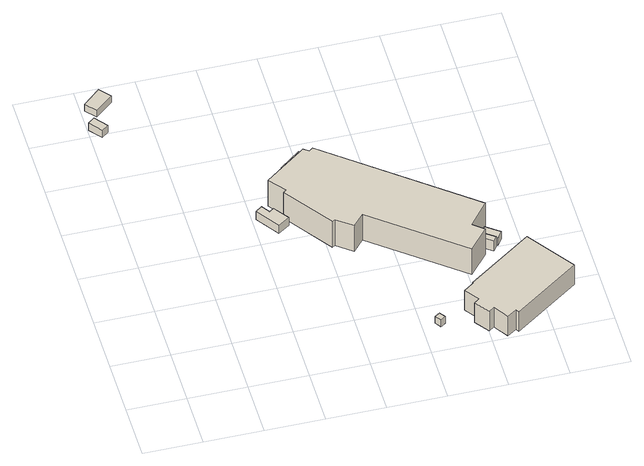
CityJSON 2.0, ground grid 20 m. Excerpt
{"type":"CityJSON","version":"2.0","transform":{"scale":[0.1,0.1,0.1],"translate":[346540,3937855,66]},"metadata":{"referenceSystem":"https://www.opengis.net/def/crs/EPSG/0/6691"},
"CityObjects":{
"building1":{"type":"Building","attributes":{"measuredHeight":3.4,"BuildingIDAttribute.prefecture":"14","BuildingIDAttribute.city":"14151","BuildingDetailAttribute.surveyYear":2015,"BuildingLandSlideRiskAttribute.description":"1","BuildingLandSlideRiskAttribute.areaType":"1"},"geometry":[{"type":"Solid","lod":"1","boundaries":[[[[0,1,2,3]],[[2,4,5,3]],[[1,6,4,2]],[[0,7,6,1]],[[3,5,7,0]],[[4,6,7,5]]]]}]},
"building2":{"type":"Building","attributes":{"BuildingIDAttribute.prefecture":"14","BuildingIDAttribute.city":"14151","BuildingDetailAttribute.surveyYear":2015,"BuildingLandSlideRiskAttribute.description":"1","BuildingLandSlideRiskAttribute.areaType":"1"},"geometry":[{"type":"Solid","lod":"1","boundaries":[[[[8,9,10,11]],[[10,12,13,11]],[[9,14,12,10]],[[8,15,14,9]],[[11,13,15,8]],[[12,14,15,13]]]]}]},
"building3":{"type":"Building","attributes":{"usage":"422","measuredHeight":3.9,"storeysAboveGround":1,"BuildingIDAttribute.prefecture":"14","BuildingIDAttribute.city":"14151","BuildingDetailAttribute.totalFloorArea":39.35,"BuildingDetailAttribute.buildingFootprintArea":39.35,"BuildingDetailAttribute.buildingStructureType":"610","BuildingDetailAttribute.buildingStructureOrgType":"2","BuildingDetailAttribute.orgUsage":"137","BuildingDetailAttribute.surveyYear":2015,"BuildingRiverFloodingRiskAttribute.description":"1","BuildingRiverFloodingRiskAttribute.rankOrg":"2","BuildingRiverFloodingRiskAttribute.depth":2.36,"BuildingRiverFloodingRiskAttribute.adminType":"2","BuildingRiverFloodingRiskAttribute.scale":"1","BuildingRiverFloodingRiskAttribute.duration":5.33,"BuildingLandSlideRiskAttribute.description":"1","BuildingLandSlideRiskAttribute.areaType":"1"},"geometry":[{"type":"Solid","lod":"1","boundaries":[[[[16,17,18,19,20,21]],[[20,22,23,21]],[[19,24,22,20]],[[18,25,24,19]],[[17,26,25,18]],[[16,27,26,17]],[[21,23,27,16]],[[22,24,25,26,27,23]]]]}]},
"building4":{"type":"Building","attributes":{"BuildingIDAttribute.prefecture":"14","BuildingIDAttribute.city":"14151","BuildingDetailAttribute.surveyYear":2015,"BuildingRiverFloodingRiskAttribute.description":"1","BuildingRiverFloodingRiskAttribute.rankOrg":"2","BuildingRiverFloodingRiskAttribute.depth":2.53,"BuildingRiverFloodingRiskAttribute.adminType":"2","BuildingRiverFloodingRiskAttribute.scale":"1","BuildingRiverFloodingRiskAttribute.duration":5.33,"BuildingLandSlideRiskAttribute.description":"1","BuildingLandSlideRiskAttribute.areaType":"1"},"geometry":[{"type":"Solid","lod":"1","boundaries":[[[[28,29,30,31]],[[30,32,33,31]],[[29,34,32,30]],[[28,35,34,29]],[[31,33,35,28]],[[32,34,35,33]]]]}]},
"building5":{"type":"Building","attributes":{"BuildingIDAttribute.prefecture":"14","BuildingIDAttribute.city":"14151","BuildingDetailAttribute.surveyYear":2015,"BuildingRiverFloodingRiskAttribute.description":"1","BuildingRiverFloodingRiskAttribute.rankOrg":"2","BuildingRiverFloodingRiskAttribute.depth":2.82,"BuildingRiverFloodingRiskAttribute.adminType":"2","BuildingRiverFloodingRiskAttribute.scale":"1","BuildingRiverFloodingRiskAttribute.duration":7.25,"BuildingLandSlideRiskAttribute.description":"1","BuildingLandSlideRiskAttribute.areaType":"1"},"geometry":[{"type":"Solid","lod":"1","boundaries":[[[[36,37,38,39]],[[38,40,41,39]],[[37,42,40,38]],[[36,43,42,37]],[[39,41,43,36]],[[40,42,43,41]]]]}]},
"building6":{"type":"Building","attributes":{"BuildingIDAttribute.prefecture":"14","BuildingIDAttribute.city":"14151","BuildingDetailAttribute.surveyYear":2015,"BuildingLandSlideRiskAttribute.description":"1","BuildingLandSlideRiskAttribute.areaType":"1"},"geometry":[{"type":"Solid","lod":"1","boundaries":[[[[44,45,46,47]],[[46,48,49,47]],[[45,50,48,46]],[[44,51,50,45]],[[47,49,51,44]],[[48,50,51,49]]]]}]},
"building7":{"type":"Building","attributes":{"usage":"422","measuredHeight":15,"storeysAboveGround":3,"BuildingIDAttribute.prefecture":"14","BuildingIDAttribute.city":"14151","BuildingDetailAttribute.totalFloorArea":4110.39,"BuildingDetailAttribute.buildingFootprintArea":1370.13,"BuildingDetailAttribute.buildingStructureType":"610","BuildingDetailAttribute.buildingStructureOrgType":"2","BuildingDetailAttribute.orgUsage":"137","BuildingDetailAttribute.surveyYear":2015,"BuildingRiverFloodingRiskAttribute.description":"1","BuildingRiverFloodingRiskAttribute.rankOrg":"2","BuildingRiverFloodingRiskAttribute.depth":2.12,"BuildingRiverFloodingRiskAttribute.adminType":"2","BuildingRiverFloodingRiskAttribute.scale":"1","BuildingRiverFloodingRiskAttribute.duration":4.58,"BuildingLandSlideRiskAttribute.description":"1","BuildingLandSlideRiskAttribute.areaType":"1"},"geometry":[{"type":"Solid","lod":"1","boundaries":[[[[52,53,54,55,56,57,58,59,60,61,62,63,64,65]],[[64,66,67,65]],[[63,68,66,64]],[[62,69,68,63]],[[61,70,69,62]],[[60,71,70,61]],[[59,72,71,60]],[[58,73,72,59]],[[57,74,73,58]],[[56,75,74,57]],[[55,76,75,56]],[[54,77,76,55]],[[53,78,77,54]],[[52,79,78,53]],[[65,67,79,52]],[[66,68,69,70,71,72,73,74,75,76,77,78,79,67]]]]}]},
"building8":{"type":"Building","attributes":{"usage":"422","measuredHeight":4.3,"storeysAboveGround":1,"BuildingIDAttribute.prefecture":"14","BuildingIDAttribute.city":"14151","BuildingDetailAttribute.totalFloorArea":31.83,"BuildingDetailAttribute.buildingFootprintArea":31.83,"BuildingDetailAttribute.buildingStructureType":"610","BuildingDetailAttribute.buildingStructureOrgType":"2","BuildingDetailAttribute.orgUsage":"137","BuildingDetailAttribute.surveyYear":2015,"BuildingLandSlideRiskAttribute.description":"1","BuildingLandSlideRiskAttribute.areaType":"1"},"geometry":[{"type":"Solid","lod":"1","boundaries":[[[[80,81,82,83]],[[82,84,85,83]],[[81,86,84,82]],[[80,87,86,81]],[[83,85,87,80]],[[84,86,87,85]]]]}]},
"building9":{"type":"Building","attributes":{"usage":"422","measuredHeight":12.9,"storeysAboveGround":1,"BuildingIDAttribute.prefecture":"14","BuildingIDAttribute.city":"14151","BuildingDetailAttribute.totalFloorArea":615.26,"BuildingDetailAttribute.buildingFootprintArea":615.26,"BuildingDetailAttribute.buildingStructureType":"610","BuildingDetailAttribute.buildingStructureOrgType":"2","BuildingDetailAttribute.orgUsage":"135","BuildingDetailAttribute.surveyYear":2015,"BuildingRiverFloodingRiskAttribute.description":"1","BuildingRiverFloodingRiskAttribute.rankOrg":"2","BuildingRiverFloodingRiskAttribute.depth":2.83,"BuildingRiverFloodingRiskAttribute.adminType":"2","BuildingRiverFloodingRiskAttribute.scale":"1","BuildingRiverFloodingRiskAttribute.duration":7.17,"BuildingLandSlideRiskAttribute.description":"1","BuildingLandSlideRiskAttribute.areaType":"1"},"geometry":[{"type":"Solid","lod":"1","boundaries":[[[[88,89,90,91,92,93,94,95,96,97,98,99]],[[98,100,101,99]],[[97,102,100,98]],[[96,103,102,97]],[[95,104,103,96]],[[94,105,104,95]],[[93,106,105,94]],[[92,107,106,93]],[[91,108,107,92]],[[90,109,108,91]],[[89,110,109,90]],[[88,111,110,89]],[[99,101,111,88]],[[100,102,103,104,105,106,107,108,109,110,111,101]]]]}]},
"building10":{"type":"Building","attributes":{"measuredHeight":4.7,"BuildingIDAttribute.prefecture":"14","BuildingIDAttribute.city":"14151","BuildingDetailAttribute.surveyYear":2015,"BuildingRiverFloodingRiskAttribute.description":"1","BuildingRiverFloodingRiskAttribute.rankOrg":"2","BuildingRiverFloodingRiskAttribute.depth":2.07,"BuildingRiverFloodingRiskAttribute.adminType":"2","BuildingRiverFloodingRiskAttribute.scale":"1","BuildingRiverFloodingRiskAttribute.duration":6.42,"BuildingLandSlideRiskAttribute.description":"1","BuildingLandSlideRiskAttribute.areaType":"1"},"geometry":[{"type":"Solid","lod":"1","boundaries":[[[[112,113,114,115]],[[114,116,117,115]],[[113,118,116,114]],[[112,119,118,113]],[[115,117,119,112]],[[116,118,119,117]]]]}]},
"building11":{"type":"Building","attributes":{"measuredHeight":3.8,"BuildingIDAttribute.prefecture":"14","BuildingIDAttribute.city":"14151","BuildingDetailAttribute.surveyYear":2015,"BuildingRiverFloodingRiskAttribute.description":"1","BuildingRiverFloodingRiskAttribute.rankOrg":"2","BuildingRiverFloodingRiskAttribute.depth":2.49,"BuildingRiverFloodingRiskAttribute.adminType":"2","BuildingRiverFloodingRiskAttribute.scale":"1","BuildingRiverFloodingRiskAttribute.duration":6.42,"BuildingLandSlideRiskAttribute.description":"1","BuildingLandSlideRiskAttribute.areaType":"1"},"geometry":[{"type":"Solid","lod":"1","boundaries":[[[[120,121,122,123]],[[122,124,125,123]],[[121,126,124,122]],[[120,127,126,121]],[[123,125,127,120]],[[124,126,127,125]]]]}]}
},
"vertices":[
[22,1240,12],[56,1197,12],[34,1180,12],[0,1222,12],[34,1180,45],[0,1222,45],[56,1197,45],[22,1240,45],
[8,1304,17],[68,1356,17],[100,1319,17],[40,1267,17],[100,1319,47],[40,1267,47],[68,1356,47],[8,1304,47],
[412,710,6],[435,726,6],[454,698,6],[470,709,6],[506,657,6],[467,630,6],[506,657,42],[467,630,42],[470,709,42],[454,698,42],[435,726,42],[412,710,42],
[611,933,11],[623,918,11],[550,862,11],[538,877,11],[550,862,41],[538,877,41],[623,918,41],[611,933,41],
[843,123,3],[861,134,3],[874,114,3],[857,102,3],[874,114,33],[857,102,33],[861,134,33],[843,123,33],
[627,910,13],[666,881,13],[649,859,13],[610,888,13],[649,859,43],[610,888,43],[666,881,43],[627,910,43],
[1104,485,5],[1038,404,5],[1074,374,5],[1011,299,5],[714,536,5],[677,494,5],[625,534,5],[615,529,5],[498,694,5],[508,702,5],[464,759,5],[607,865,5],[625,852,5],[638,862,5],[625,852,121],[638,862,121],[607,865,121],[464,759,121],[508,702,121],[498,694,121],[615,529,121],[625,534,121],[677,494,121],[714,536,121],[1011,299,121],[1074,374,121],[1038,404,121],[1104,485,121],
[888,710,5],[873,692,5],[764,778,5],[779,796,5],[764,778,43],[779,796,43],[873,692,43],[888,710,43],
[1090,19,3],[1083,30,3],[1052,9,3],[1018,58,3],[1000,46,3],[965,94,3],[982,107,3],[948,155,3],[984,181,3],[982,183,3],[1200,337,3],[1313,176,3],[1200,337,91],[1313,176,91],[982,183,91],[984,181,91],[948,155,91],[982,107,91],[965,94,91],[1000,46,91],[1018,58,91],[1052,9,91],[1083,30,91],[1090,19,91],
[1070,405,8],[1082,422,8],[1116,397,8],[1104,380,8],[1116,397,53],[1104,380,53],[1082,422,53],[1070,405,53],
[1122,401,8],[1075,437,8],[1094,460,8],[1140,425,8],[1094,460,42],[1140,425,42],[1075,437,42],[1122,401,42]
]}
